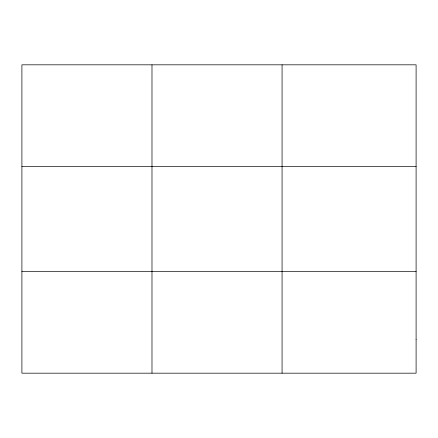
<?xml version="1.0" encoding="UTF-8"?>
<svg xmlns="http://www.w3.org/2000/svg" width="438" height="438" viewBox="0 0 438 438"><rect width="100%" height="100%" fill="white"/><g stroke="black" fill="none" stroke-linecap="round" stroke-linejoin="round"><path stroke-width="0.66" d="M151.986 64.824L151.986 373.176M282.072 64.824L282.072 373.176M21.9 166.582L416.1 166.582M21.9 271.418L416.1 271.418M416.1 339.258L416.1 373.176L21.9 373.176L21.9 64.824L416.1 64.824L416.1 339.258"/></g></svg>
